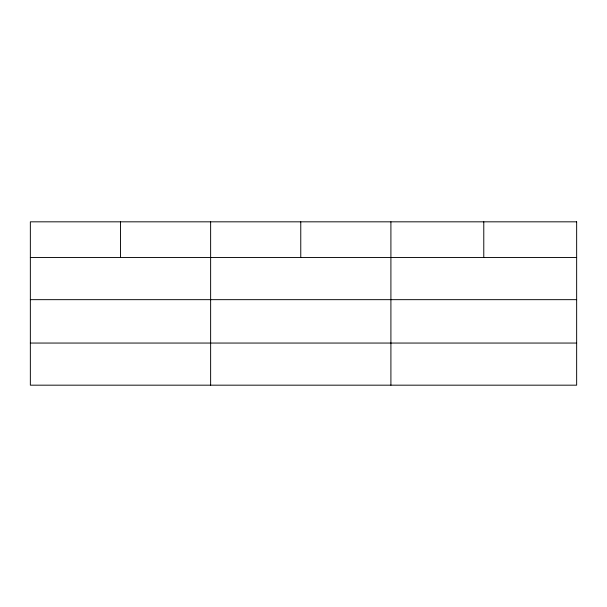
<?xml version="1.0" encoding="UTF-8"?>
<svg xmlns="http://www.w3.org/2000/svg" width="607" height="607" viewBox="0 0 607 607"><rect width="100%" height="100%" fill="white"/><g stroke="black" fill="none" stroke-linecap="round" stroke-linejoin="round"><path stroke-width="0.91" d="M30.35 257.543L576.65 257.543M30.35 299.661L576.65 299.661M30.35 343.054L576.65 343.054M483.779 221.828L483.779 257.543M390.908 221.828L390.908 385.172M300.769 221.828L300.769 257.543M210.629 221.828L210.629 385.172M120.49 221.828L120.49 257.543M576.65 221.828L30.35 221.828L30.35 385.172L576.65 385.172L576.65 221.828"/></g></svg>
